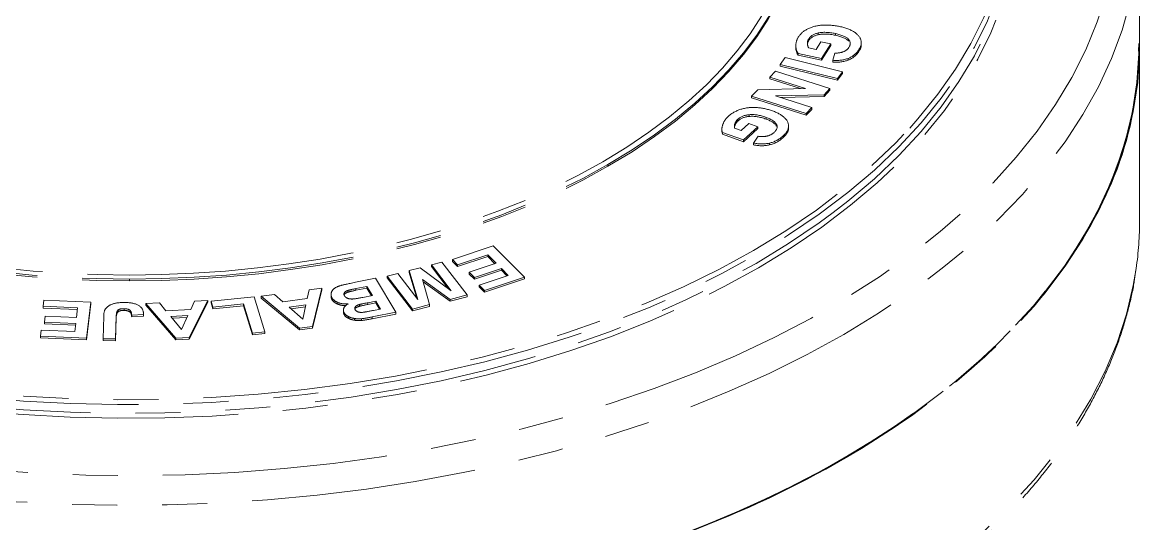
# Model space of a CAD drawing. Header units: millimetres. Extents: x 5 to 415, y 5 to 292.
# Drawn here: x 47.18 to 78.7, y 22.97 to 37.1 of the extents above; entities that cross this region are included whole.
import ezdxf

# ---------------------------------------------------------------- set-up
doc = ezdxf.new("R2010")
doc.units = ezdxf.units.MM
doc.linetypes.add('PHANTOM', pattern=[12.7, 6.35, -1.27, 1.27, -1.27, 1.27, -1.27])

msp = doc.modelspace()

# ---------------------------------------------------------------- linework, layer by layer
at = {"color": 7, "linetype": 'PHANTOM', "lineweight": 0}
for p, q in [((78.69797, 36.42916), (78.69797, 39.94029)), ((69.35998, 36.63627), (69.35998, 36.58728)), ((69.63099, 36.80268), (69.63099, 36.75368)), ((70.11878, 36.78552), (70.11878, 36.73652)), ((70.48271, 36.62496), (70.48271, 36.57597)), ((68.99796, 36.45591), (68.99796, 36.39467)), ((68.9982, 36.43546), (68.9982, 36.38647)), ((69.5676, 36.33741), (69.3584, 36.38137)), ((69.70635, 36.55745), (69.5676, 36.33741)), ((69.98427, 36.49906), (69.70635, 36.55745)), ((69.72315, 36.08488), (69.98427, 36.49906)), ((69.72315, 36.03589), (69.98427, 36.45007)), ((69.98427, 36.49906), (69.98427, 36.45007)), ((70.77906, 36.33583), (70.77906, 36.28684)), ((70.84602, 36.47611), (70.84602, 36.53735)), ((78.69797, 31.52992), (78.69797, 36.42916)), ((68.6953, 36.10706), (68.55691, 35.91884)), ((70.31036, 35.71129), (68.6953, 36.10706)), ((69.06634, 36.22289), (69.72315, 36.08488)), ((69.06634, 36.22289), (69.06634, 36.1739)), ((69.06634, 36.1739), (69.72315, 36.03589)), ((69.72315, 36.08488), (69.72315, 36.03589)), ((70.09731, 36.2364), (70.03882, 36.03261)), ((70.03882, 36.03261), (70.03882, 35.98362)), ((70.47595, 36.08607), (70.47595, 36.03707)), ((68.42622, 35.72624), (68.2666, 35.56)), ((69.96078, 35.23519), (68.42622, 35.72624)), ((68.55691, 35.91884), (68.55691, 35.86985)), ((68.55691, 35.91884), (70.17197, 35.52308)), ((68.55691, 35.86985), (70.17197, 35.47409)), ((70.17197, 35.52308), (70.31036, 35.71129)), ((70.17197, 35.47409), (70.31036, 35.6623)), ((70.31036, 35.71129), (70.31036, 35.6623)), ((68.2666, 35.56), (69.26735, 35.23975)), ((68.2666, 35.56), (68.2666, 35.51101)), ((68.2666, 35.51101), (69.12632, 35.23589)), ((70.17197, 35.52308), (70.17197, 35.47409)), ((67.92378, 35.20296), (67.75127, 35.02332)), ((67.75127, 35.02332), (69.28584, 34.53226)), ((67.75127, 35.02332), (67.75127, 34.97432)), ((69.26735, 35.23975), (67.92378, 35.20296)), ((68.42075, 35.02641), (69.79364, 35.06111)), ((69.44546, 34.69851), (68.42075, 35.02641)), ((68.56264, 34.981), (69.79364, 35.01211)), ((69.79364, 35.06111), (69.96078, 35.23519)), ((69.79364, 35.01211), (69.96078, 35.1862)), ((69.79364, 35.06111), (69.79364, 35.01211)), ((69.96078, 35.23519), (69.96078, 35.1862)), ((67.75127, 34.97432), (69.28584, 34.48327)), ((69.28584, 34.53226), (69.44546, 34.69851)), ((69.44546, 34.69851), (69.44546, 34.64951)), ((67.36102, 34.36974), (67.36102, 34.32075)), ((67.68604, 34.49999), (67.68604, 34.451)), ((68.15698, 34.42466), (68.15698, 34.37567)), ((69.28584, 34.48327), (69.44546, 34.64951)), ((69.28584, 34.53226), (69.28584, 34.48327)), ((66.91085, 34.0905), (66.91085, 34.02926)), ((67.26727, 34.14351), (67.27967, 34.19798)), ((67.45648, 34.0525), (67.26767, 34.12061)), ((67.27967, 34.24697), (67.27967, 34.19798)), ((67.67144, 34.25108), (67.45648, 34.0525)), ((67.51766, 33.78682), (67.92225, 34.1606)), ((67.51766, 33.73783), (67.92225, 34.11161)), ((67.92225, 34.1606), (67.67144, 34.25108)), ((67.92225, 34.1606), (67.92225, 34.11161)), ((68.45516, 34.22394), (68.45516, 34.17495)), ((68.78928, 34.0889), (68.78364, 34.13119)), ((68.78928, 34.13789), (68.78928, 34.0889)), ((68.7925, 34.12546), (68.7925, 34.1867)), ((66.91106, 34.03539), (66.92491, 33.95165)), ((66.92491, 34.00064), (67.51766, 33.78682)), ((66.92491, 34.00064), (66.92491, 33.95165)), ((66.92491, 33.95165), (67.51766, 33.73783)), ((67.51766, 33.78682), (67.51766, 33.73783)), ((67.93822, 33.89012), (67.80761, 33.6978)), ((68.64088, 33.90556), (68.64088, 33.85657)), ((67.80761, 33.6978), (67.80761, 33.6488)), ((68.25444, 33.69762), (68.25444, 33.64863)), ((63.6991, 33.09344), (63.6991, 33.04445)), ((60.46352, 30.79989), (59.30808, 30.41479)), ((61.3408, 29.92272), (60.46352, 30.79989)), ((59.0158, 30.34341), (58.7154, 30.2662)), ((58.7154, 30.2662), (59.27715, 29.5378)), ((58.7154, 30.2662), (58.7154, 30.2172)), ((59.72943, 29.4181), (59.0158, 30.34341)), ((59.30808, 30.41479), (59.45596, 30.26693)), ((59.30808, 30.41479), (59.30808, 30.3658)), ((59.30808, 30.3658), (59.45596, 30.21794)), ((59.45596, 30.26693), (60.30466, 30.5498)), ((59.45596, 30.21794), (60.30466, 30.50081)), ((59.45596, 30.26693), (59.45596, 30.21794)), ((60.54344, 30.31105), (59.78069, 30.05684)), ((60.30466, 30.5498), (60.54344, 30.31105)), ((60.30466, 30.5498), (60.30466, 30.50081)), ((60.30466, 30.50081), (60.50669, 30.2988)), ((57.76823, 30.02275), (57.46782, 29.94553)), ((57.46782, 29.94553), (58.18145, 29.02023)), ((57.46782, 29.94553), (57.46782, 29.89654)), ((58.32999, 29.29436), (57.76823, 30.02275)), ((58.39817, 30.18466), (58.08657, 30.10457)), ((58.08657, 30.10457), (58.32999, 29.29436)), ((58.08657, 30.10457), (58.08657, 30.05558)), ((58.08657, 30.05558), (58.30588, 29.32563)), ((59.27715, 29.5378), (58.39817, 30.18466)), ((58.7154, 30.2172), (59.18978, 29.6021)), ((59.78069, 30.05684), (59.92838, 29.90917)), ((59.78069, 30.05684), (59.78069, 30.00784)), ((59.78069, 30.00784), (59.92838, 29.86018)), ((59.92838, 29.90917), (60.69112, 30.16338)), ((59.92838, 29.86018), (60.69112, 30.11439)), ((60.88556, 29.96896), (60.06587, 29.69576)), ((60.69112, 30.16338), (60.88556, 29.96896)), ((60.69112, 30.16338), (60.69112, 30.11439)), ((60.69112, 30.11439), (60.84882, 29.95671)), ((50.19797, 29.86505), (50.19797, 29.81606)), ((57.13825, 29.88723), (56.57354, 29.77498)), ((56.89928, 29.65914), (56.58951, 29.59756)), ((57.05196, 29.40316), (56.89928, 29.65914)), ((56.89928, 29.65914), (56.89928, 29.61015)), ((57.70948, 28.92953), (57.13825, 29.88723)), ((57.46782, 29.89654), (58.18145, 28.97123)), ((58.4675, 29.85011), (59.24503, 29.2936)), ((58.66696, 29.14501), (58.4675, 29.85011)), ((58.48488, 29.78868), (59.24503, 29.24461)), ((59.92838, 29.90917), (59.92838, 29.86018)), ((60.06587, 29.69576), (60.21438, 29.54728)), ((60.06587, 29.69576), (60.06587, 29.64677)), ((60.06587, 29.64677), (60.21438, 29.49829)), ((60.21438, 29.54728), (61.3408, 29.92272)), ((60.21438, 29.49829), (61.3408, 29.87372)), ((61.3408, 29.92272), (61.3408, 29.87372)), ((53.71595, 29.36748), (52.49981, 29.24369)), ((54.01814, 28.37812), (53.71595, 29.36748)), ((54.29062, 29.43004), (53.91489, 29.37996)), ((53.91489, 29.37996), (54.99418, 28.48429)), ((53.91489, 29.37996), (53.91489, 29.33097)), ((53.91489, 29.33097), (54.99418, 28.43529)), ((54.52958, 29.22567), (54.29062, 29.43004)), ((55.213, 29.31675), (54.52958, 29.22567)), ((55.26422, 29.5598), (55.213, 29.31675)), ((55.63042, 29.6086), (55.26422, 29.5598)), ((55.35917, 28.53294), (55.63042, 29.6086)), ((55.35917, 28.48394), (55.63042, 29.55961)), ((55.63042, 29.6086), (55.63042, 29.55961)), ((55.88629, 29.4361), (55.88629, 29.37486)), ((55.91411, 29.33336), (55.91411, 29.28437)), ((56.26421, 29.48377), (56.26421, 29.43478)), ((56.36313, 29.54609), (56.36313, 29.4971)), ((56.89928, 29.61015), (56.58951, 29.54857)), ((56.58951, 29.59756), (56.58951, 29.54857)), ((56.78157, 29.34942), (57.05196, 29.40316)), ((57.02583, 29.39797), (56.89928, 29.61015)), ((59.24503, 29.2936), (59.72943, 29.4181)), ((59.24503, 29.24461), (59.72943, 29.36911)), ((59.72943, 29.4181), (59.72943, 29.36911)), ((60.21438, 29.54728), (60.21438, 29.49829)), ((47.78041, 29.26797), (47.75977, 29.09765)), ((47.75977, 29.09765), (48.73738, 29.05819)), ((47.75977, 29.09765), (47.75977, 29.04866)), ((47.75977, 29.04866), (48.73148, 29.00943)), ((49.11133, 29.21425), (47.78041, 29.26797)), ((48.73738, 29.05819), (48.70408, 28.78318)), ((48.98896, 28.20384), (49.11133, 29.21425)), ((48.98896, 28.15485), (49.11133, 29.16526)), ((49.11133, 29.21425), (49.11133, 29.16526)), ((50.04846, 29.0317), (50.04846, 28.9827)), ((51.04216, 29.19624), (50.658, 29.17685)), ((50.658, 29.17685), (51.51087, 28.20317)), ((50.658, 29.17685), (50.658, 29.12785)), ((50.658, 29.12785), (51.51087, 28.15418)), ((51.22952, 28.97466), (51.04216, 29.19624)), ((51.92825, 29.00996), (51.22952, 28.97466)), ((51.88404, 28.22202), (52.41196, 29.26543)), ((51.88404, 28.17303), (52.41196, 29.21643)), ((52.03756, 29.24652), (51.92825, 29.00996)), ((52.41196, 29.26543), (52.03756, 29.24652)), ((52.41196, 29.26543), (52.41196, 29.21643)), ((52.49981, 29.24369), (52.55118, 29.07555)), ((52.49981, 29.24369), (52.49981, 29.1947)), ((52.49981, 29.1947), (52.55118, 29.02655)), ((52.55118, 29.07555), (53.41853, 29.16384)), ((52.55118, 29.02655), (53.41853, 29.11485)), ((52.55118, 29.07555), (52.55118, 29.02655)), ((53.41853, 29.16384), (53.66937, 28.34262)), ((53.41853, 29.16384), (53.41853, 29.11485)), ((53.41853, 29.11485), (53.66937, 28.29363)), ((55.17319, 29.13645), (54.70667, 29.07427)), ((54.70667, 29.07427), (55.08879, 28.73941)), ((55.16247, 29.08603), (54.75519, 29.03175)), ((55.08879, 28.73941), (55.17319, 29.13645)), ((56.08178, 29.20508), (56.08178, 29.15609)), ((56.57149, 29.08742), (56.57149, 29.03843)), ((56.68632, 29.14841), (56.68632, 29.09942)), ((57.14705, 29.24373), (56.92765, 29.20012)), ((56.92765, 29.20012), (56.92765, 29.15113)), ((57.14705, 29.19474), (56.92765, 29.15113)), ((57.08676, 28.98408), (57.27912, 29.02232)), ((57.27912, 29.02232), (57.14705, 29.24373)), ((57.14705, 29.24373), (57.14705, 29.19474)), ((57.25299, 29.01712), (57.14705, 29.19474)), ((58.18145, 29.02023), (58.66696, 29.14501)), ((58.18145, 28.97123), (58.66696, 29.09602)), ((58.18145, 29.02023), (58.18145, 28.97123)), ((58.66696, 29.14501), (58.66696, 29.09602)), ((59.24503, 29.2936), (59.24503, 29.24461)), ((47.82548, 28.81865), (47.80488, 28.64856)), ((48.70408, 28.78318), (47.82548, 28.81865)), ((49.47219, 28.82333), (49.45281, 28.18222)), ((49.80612, 28.17866), (49.82589, 28.83274)), ((49.80612, 28.12967), (49.82589, 28.78375)), ((49.82589, 28.83274), (49.82589, 28.78375)), ((49.87981, 28.99423), (49.87981, 28.94524)), ((50.22163, 28.97547), (50.22163, 28.92648)), ((50.26203, 28.85194), (50.59638, 28.87073)), ((50.26203, 28.85194), (50.26203, 28.80295)), ((50.26203, 28.80295), (50.59638, 28.82174)), ((50.59638, 28.87073), (50.59638, 28.82174)), ((51.84534, 28.83461), (51.3684, 28.81051)), ((51.3684, 28.81051), (51.66606, 28.44821)), ((51.82207, 28.78444), (51.40705, 28.76347)), ((51.66606, 28.44821), (51.84534, 28.83461)), ((56.23419, 28.99525), (56.23419, 28.93401)), ((56.25748, 28.91052), (56.25748, 28.86153)), ((56.37523, 28.80872), (56.37523, 28.75973)), ((56.55005, 28.75394), (56.55005, 28.70495)), ((56.74663, 28.74886), (56.74663, 28.69987)), ((57.04628, 28.79771), (57.70948, 28.92953)), ((57.04628, 28.74871), (57.70948, 28.88054)), ((57.04628, 28.79771), (57.04628, 28.74871)), ((57.70948, 28.92953), (57.70948, 28.88054)), ((47.71215, 28.42724), (47.69143, 28.25621)), ((48.65635, 28.38913), (47.71215, 28.42724)), ((47.80488, 28.64856), (48.68347, 28.61308)), ((47.80488, 28.64856), (47.80488, 28.59957)), ((47.80488, 28.59957), (48.67757, 28.56433)), ((48.68347, 28.61308), (48.65635, 28.38913)), ((53.66937, 28.34262), (54.01814, 28.37812)), ((54.01814, 28.37812), (54.01814, 28.32913)), ((54.99418, 28.48429), (55.35917, 28.53294)), ((54.99418, 28.48429), (54.99418, 28.43529)), ((54.99418, 28.43529), (55.35917, 28.48394)), ((55.35917, 28.53294), (55.35917, 28.48394)), ((47.69143, 28.25621), (47.69143, 28.20722)), ((47.69143, 28.25621), (48.98896, 28.20384)), ((47.69143, 28.20722), (48.98896, 28.15485)), ((48.98896, 28.20384), (48.98896, 28.15485)), ((49.45281, 28.18222), (49.80612, 28.17866)), ((49.45281, 28.18222), (49.45281, 28.13322)), ((49.45281, 28.13322), (49.80612, 28.12967)), ((49.80612, 28.17866), (49.80612, 28.12967)), ((51.51087, 28.20317), (51.88404, 28.22202)), ((51.51087, 28.20317), (51.51087, 28.15418)), ((51.51087, 28.15418), (51.88404, 28.17303)), ((51.88404, 28.22202), (51.88404, 28.17303)), ((53.66937, 28.34262), (53.66937, 28.29363)), ((53.66937, 28.29363), (54.01814, 28.32913))]:
    msp.add_line(p, q, dxfattribs=at)
at = {"color": 7, "linetype": 'PHANTOM', "lineweight": 0, "flags": 128}
for points in [[(30.46969, 51.81911), (29.50337, 51.2325), (28.58933, 50.6186), (27.72988, 49.97896), (26.92718, 49.3152), (26.18327, 48.629), (25.50002, 47.92209), (24.87915, 47.19625), (24.32225, 46.45332), (23.83071, 45.69518), (23.40578, 44.92374), (23.04852, 44.14094), (22.75985, 43.34877), (22.54049, 42.54923), (22.39099, 41.74434), (22.31174, 40.93613), (22.30293, 40.12663), (22.36458, 39.31791), (22.49654, 38.512), (22.69848, 37.71093), (22.96989, 36.91673), (23.31008, 36.1314), (23.71819, 35.35694), (24.19319, 34.59529), (24.73387, 33.84838), (25.33889, 33.11809), (26.0067, 32.40628), (26.73562, 31.71474), (27.5238, 31.04521), (28.36927, 30.39939), (29.26987, 29.77891), (30.22334, 29.18533), (31.22727, 28.62016), (32.27912, 28.08483), (33.37623, 27.58068), (34.51584, 27.10898), (35.69507, 26.67094), (36.91092, 26.26766), (38.16035, 25.90015), (39.44018, 25.56934), (40.74718, 25.27608), (42.07806, 25.0211), (43.42945, 24.80504), (44.79794, 24.62845), (46.18007, 24.49178), (47.57235, 24.39537), (48.97126, 24.33946), (50.37327, 24.3242), (51.77484, 24.34963), (53.17242, 24.41568), (54.56249, 24.52218), (55.94154, 24.66887), (57.30607, 24.85537), (58.65265, 25.08122), (59.97788, 25.34584), (61.2784, 25.64856), (62.55092, 25.98862), (63.79225, 26.36516), (64.99923, 26.77724), (66.16883, 27.2238), (67.29808, 27.70372), (68.38413, 28.21579), (69.42424, 28.75871), (70.41579, 29.33112), (71.35627, 29.93157), (72.24329, 30.55853), (73.07463, 31.21043), (73.84818, 31.88563), (74.56199, 32.5824), (75.21425, 33.29901), (75.80332, 34.03362), (76.32771, 34.78439), (76.78609, 35.54943), (77.17731, 36.32679), (77.50038, 37.11452), (77.75447, 37.91063), (77.93896, 38.7131), (78.05337, 39.51991), (78.09742, 40.32902), (78.07099, 41.13838), (77.97415, 41.94595), (77.80714, 42.7497), (77.57039, 43.54759), (77.2645, 44.3376), (76.89024, 45.11774), (76.44854, 45.88604), (75.94054, 46.64056), (75.36751, 47.37939), (74.73089, 48.10066), (74.03231, 48.80256), (73.27352, 49.48331), (72.45643, 50.14119), (71.58312, 50.77455), (70.65579, 51.38177), (69.67678, 51.96132), (68.64857, 52.51175), (67.57375, 53.03166), (66.45503, 53.51973), (65.29525, 53.97474), (64.09733, 54.39554), (62.8643, 54.78106), (61.59928, 55.13032), (60.30545, 55.44246), (58.98609, 55.71667), (57.64453, 55.95226), (56.28417, 56.14865), (54.90842, 56.30533), (53.52078, 56.42191), (52.12474, 56.49809), (50.72384, 56.53368), (49.32161, 56.52859), (47.92159, 56.48284), (46.52732, 56.39654), (45.14233, 56.2699), (43.7701, 56.10326), (42.41412, 55.89702), (41.07779, 55.65171), (39.76451, 55.36795), (38.47758, 55.04645), (37.22025, 54.68804), (35.99571, 54.29361), (34.80705, 53.86415), (33.65726, 53.40077), (32.54926, 52.90461), (31.48584, 52.37695), (30.46969, 51.81911)], [(32.10206, 50.71463), (31.60451, 50.40433), (30.74143, 49.81938), (29.93349, 49.20874), (29.183, 48.57415), (28.49208, 47.9174), (27.86269, 47.24034), (27.29661, 46.54491), (26.79544, 45.83308), (26.36061, 45.10685), (25.99335, 44.3683), (25.6947, 43.6195), (25.46551, 42.86259), (25.30643, 42.09972), (25.2179, 41.33303), (25.20018, 40.56472), (25.25333, 39.79694), (25.37717, 39.03189), (25.57138, 38.27173), (25.83539, 37.51861), (26.16847, 36.77468), (26.56965, 36.04202), (27.03782, 35.32274), (27.57163, 34.61886), (28.16958, 33.93237), (28.82997, 33.26523), (29.55093, 32.61933), (30.33042, 31.99649), (31.16622, 31.39849), (32.05598, 30.82701), (32.99715, 30.28368), (33.98709, 29.77004), (35.02297, 29.28754), (36.10188, 28.83755), (37.22074, 28.42135), (38.37638, 28.04011), (39.56553, 27.69492), (40.78483, 27.38676), (42.0308, 27.11649), (43.29993, 26.88489), (44.58861, 26.69262), (45.89318, 26.5402), (47.20997, 26.42809), (48.53522, 26.35659), (49.86518, 26.32592), (51.19609, 26.33614), (52.52417, 26.38725), (53.84566, 26.47909), (55.1568, 26.6114), (56.45389, 26.7838), (57.73324, 26.99582), (58.99124, 27.24684), (60.22431, 27.53615), (61.42896, 27.86295), (62.60178, 28.22629), (63.73943, 28.62515), (64.8387, 29.0584), (65.89647, 29.52481), (66.90974, 30.02305), (67.87564, 30.55173), (68.79143, 31.10933), (69.65451, 31.69428), (70.46244, 32.30492), (71.21294, 32.93951), (71.90386, 33.59626), (72.53325, 34.27332), (73.09933, 34.96875), (73.6005, 35.68058), (74.03533, 36.40681), (74.40259, 37.14536), (74.70123, 37.89416), (74.93043, 38.65107), (75.08951, 39.41394), (75.17804, 40.18063), (75.19575, 40.94894), (75.14261, 41.71672), (75.01876, 42.48177), (74.82456, 43.24193), (74.56054, 43.99505), (74.22747, 44.73899), (73.82629, 45.47164), (73.35812, 46.19092), (72.82431, 46.8948), (72.22636, 47.58129), (71.56597, 48.24843), (70.84501, 48.89433), (70.06552, 49.51717), (69.22971, 50.11517), (69.0316, 50.2478)], [(70.05549, 31.74395), (70.46244, 32.05995), (71.21294, 32.69455), (71.90386, 33.3513), (72.53325, 34.02835), (73.09933, 34.72378), (73.6005, 35.43562), (74.03533, 36.16185), (74.40259, 36.9004), (74.70123, 37.6492), (74.93043, 38.4061), (75.08951, 39.16898), (75.17804, 39.93566), (75.19797, 40.51187)], [(21.69797, 36.42916), (21.70018, 36.22406), (21.75332, 35.40428), (21.87717, 34.58705), (22.07143, 33.77439), (22.33562, 32.96834), (22.66908, 32.17089), (23.07098, 31.38403), (23.54033, 30.60971), (24.07594, 29.84986), (24.67651, 29.10637), (25.34052, 28.38108), (26.06633, 27.6758), (26.85214, 26.99228), (27.69598, 26.33223), (28.59577, 25.69728), (29.54927, 25.089), (30.55411, 24.50893), (31.60778, 23.95848), (32.70767, 23.43904), (33.85104, 22.9519), (35.03505, 22.49826), (36.25677, 22.07926), (37.51314, 21.69594), (38.80105, 21.34924), (40.11729, 21.04003), (41.45859, 20.76909), (42.82163, 20.53708), (44.203, 20.34457), (45.59927, 20.19206), (47.00698, 20.07992), (48.42262, 20.00842), (49.84268, 19.97774), (51.26362, 19.98797), (52.68191, 20.03907), (54.09402, 20.13092), (55.49645, 20.26329), (56.88571, 20.43585), (58.25833, 20.64818), (59.61092, 20.89973), (60.94011, 21.1899), (62.24259, 21.51795), (63.51513, 21.88308), (64.75455, 22.28437), (65.95779, 22.72082), (67.12184, 23.19136), (68.24382, 23.69481), (69.32094, 24.22991), (70.35051, 24.79535), (71.32998, 25.38971), (72.25692, 26.01151), (73.12901, 26.65922), (73.94409, 27.33121), (74.70013, 28.02583), (75.39526, 28.74133), (76.02774, 29.47595), (76.59601, 30.22786), (77.09864, 30.99518), (77.5344, 31.77601), (77.9022, 32.56842), (78.20111, 33.37042), (78.43041, 34.18002), (78.58952, 34.99522), (78.67804, 35.81398), (78.69797, 36.42916)], [(28.59898, 25.71541), (28.61314, 25.7059), (29.56587, 25.09812), (30.5699, 24.51851), (31.62272, 23.96851), (32.72173, 23.44949), (33.86418, 22.96274), (35.04725, 22.50946), (36.26797, 22.0908), (37.52334, 21.70778), (38.81021, 21.36136), (40.12539, 21.05241), (41.46562, 20.78168), (42.82756, 20.54985), (44.20782, 20.35751), (45.60297, 20.20511), (47.00955, 20.09306), (48.42405, 20.02162), (49.84296, 19.99097), (51.26276, 20.00119), (52.67991, 20.05225), (54.09089, 20.14403), (55.49219, 20.27629), (56.88033, 20.44871), (58.25185, 20.66087), (59.60335, 20.91222), (60.93147, 21.20215), (62.23291, 21.52994), (63.50442, 21.89477), (64.74285, 22.29574), (65.94512, 22.73184), (67.10824, 23.202), (68.22932, 23.70504), (69.30557, 24.23972), (70.33431, 24.8047), (71.31299, 25.39858), (72.23918, 26.01989), (73.11057, 26.66707), (73.925, 27.33853), (74.68043, 28.03258), (75.375, 28.74751), (76.00697, 29.48154), (76.57478, 30.23284), (77.07702, 30.99955), (77.51242, 31.77976), (77.87992, 32.57152), (78.1786, 33.37288), (78.40771, 34.18183), (78.56669, 34.99637), (78.65514, 35.81447), (78.67473, 36.50763)], [(29.86325, 24.92037), (30.06163, 24.8047), (31.09037, 24.23972), (32.16662, 23.70504), (33.2877, 23.202), (34.45082, 22.73184), (35.65309, 22.29574), (36.89152, 21.89477), (38.16303, 21.52994), (39.46447, 21.20215), (40.79258, 20.91222), (42.14409, 20.66087), (43.51561, 20.44871), (44.90375, 20.27629), (46.30505, 20.14403), (47.71603, 20.05225), (49.13318, 20.00119), (50.55297, 19.99097), (51.97189, 20.02162), (53.38639, 20.09306), (54.79297, 20.20511), (56.18812, 20.35751), (57.56838, 20.54985), (58.93032, 20.78168), (60.27054, 21.05241), (61.58573, 21.36136), (62.8726, 21.70778), (64.12796, 22.0908), (65.34869, 22.50946), (66.53176, 22.96274), (67.67421, 23.44949), (68.77321, 23.96851), (69.82604, 24.51851), (70.83006, 25.09812), (71.7828, 25.7059), (72.68186, 26.34035), (73.52503, 26.99987), (74.31021, 27.68284), (75.03544, 28.38755), (75.69891, 29.11225), (76.29899, 29.85515), (76.83418, 30.61439), (77.30314, 31.38809), (77.70472, 32.17432), (78.03791, 32.97112), (78.30189, 33.77653), (78.496, 34.58853), (78.61975, 35.4051), (78.67284, 36.22422), (78.67491, 36.37591)], [(30.04543, 24.79535), (31.075, 24.22991), (32.15211, 23.69481), (33.27409, 23.19136), (34.43815, 22.72082), (35.64139, 22.28437), (36.88081, 21.88308), (38.15335, 21.51795), (39.45583, 21.1899), (40.78502, 20.89973), (42.1376, 20.64818), (43.51023, 20.43585), (44.89949, 20.26329), (46.30192, 20.13092), (47.71403, 20.03907), (49.13232, 19.98797), (50.55326, 19.97774), (51.97331, 20.00842), (53.38896, 20.07992), (54.79667, 20.19206), (56.19294, 20.34457), (57.57431, 20.53708), (58.93734, 20.76909), (60.27865, 21.04003), (61.59489, 21.34924), (62.8828, 21.69594), (64.13917, 22.07926), (65.36088, 22.49826), (66.5449, 22.9519), (67.68827, 23.43904), (68.78816, 23.95848), (69.84183, 24.50893), (70.84667, 25.089), (71.80016, 25.69728), (72.69995, 26.33223), (73.5438, 26.99228), (74.32961, 27.6758), (75.05542, 28.38108), (75.71943, 29.10637), (76.31999, 29.84986), (76.85561, 30.60971), (77.32495, 31.38403), (77.72686, 32.17089), (78.06031, 32.96834), (78.3245, 33.77439), (78.51877, 34.58705), (78.64262, 35.40428), (78.69575, 36.22406), (78.69797, 36.42916)], [(28.603, 33.68227), (28.91544, 33.37685), (29.63352, 32.73353), (30.40989, 32.11319), (31.24235, 31.51758), (32.12854, 30.94838), (33.06596, 30.40723), (34.05193, 29.89564), (35.08367, 29.41507), (36.15826, 28.96688), (37.27264, 28.55234), (38.42367, 28.17263), (39.60806, 27.82882), (40.82248, 27.52189), (42.06347, 27.25271), (43.32752, 27.02204), (44.61104, 26.83053), (45.9104, 26.67872), (47.22192, 26.56706), (48.54187, 26.49585), (49.86651, 26.46529), (51.1921, 26.47548), (52.51487, 26.52638), (53.83106, 26.61785), (55.13696, 26.74963), (56.42887, 26.92135), (57.7031, 27.13251), (58.95607, 27.38253), (60.18421, 27.67069), (61.38404, 27.99618), (62.55216, 28.35806), (63.68527, 28.75533), (64.78014, 29.18685), (65.83368, 29.65139), (66.84289, 30.14764), (67.80493, 30.6742), (68.71705, 31.22957), (69.57669, 31.81218), (70.38139, 32.42038), (71.12888, 33.05243), (71.81703, 33.70656), (72.21306, 34.12243)], [(34.64205, 29.05862), (34.96227, 28.91504), (36.04549, 28.46326), (37.16883, 28.04539), (38.32909, 27.66263), (39.523, 27.31606), (40.74717, 27.00666), (41.99813, 26.73532), (43.27233, 26.50279), (44.56617, 26.30974), (45.87597, 26.15672), (47.19801, 26.04416), (48.52857, 25.97238), (49.86385, 25.94158), (51.20008, 25.95185), (52.53347, 26.00316), (53.86025, 26.09536), (55.17664, 26.2282), (56.47891, 26.40129), (57.76339, 26.61416), (59.02641, 26.86618), (60.26442, 27.15666), (61.47389, 27.48475), (62.65139, 27.84955), (63.7936, 28.25001), (64.89726, 28.68499), (65.95926, 29.15326), (66.55273, 29.4385)]]:
    msp.add_lwpolyline(points, dxfattribs=at)
at = {"color": 8, "linetype": 'PHANTOM', "lineweight": 0, "flags": 128}
for points in [[(72.21306, 34.12243), (72.44391, 34.3809), (73.00773, 35.07355), (73.50689, 35.78254), (73.93998, 36.50586), (74.30577, 37.24146), (74.60322, 37.98726), (74.8315, 38.74114), (74.98994, 39.50097), (75.07812, 40.26459), (75.09576, 41.02983), (75.04283, 41.79453), (74.91948, 42.55652), (74.72605, 43.31364), (74.46309, 44.06375), (74.13135, 44.80471), (73.73177, 45.53443), (73.26548, 46.25084), (72.7338, 46.95191), (72.13825, 47.63564), (71.4805, 48.30012), (70.76242, 48.94344), (69.98605, 49.56378), (69.15359, 50.15939), (68.26739, 50.72858), (67.32998, 51.26974), (66.75555, 51.57443)], [(66.55273, 29.4385), (66.97659, 29.6535), (67.94635, 30.18429), (68.8658, 30.74412), (69.73234, 31.33141), (70.5435, 31.94449), (71.297, 32.58163), (71.99068, 33.24101), (72.62259, 33.92077), (73.19094, 34.61898), (73.69411, 35.33366), (74.13068, 36.06279), (74.4994, 36.8043), (74.79925, 37.55609), (75.02936, 38.31603), (75.18908, 39.08196), (75.27796, 39.85171), (75.29575, 40.6231), (75.24239, 41.39394), (75.11805, 42.16205), (74.92306, 42.92525), (74.85201, 43.14948)], [(21.78695, 38.64122), (21.87717, 38.09817), (22.07143, 37.28552), (22.33562, 36.47947), (22.66908, 35.68202), (23.07098, 34.89516), (23.54033, 34.12084), (24.07594, 33.36099), (24.67651, 32.61749), (25.34052, 31.8922), (26.06633, 31.18693), (26.85214, 30.50341), (27.69598, 29.84335), (28.59577, 29.2084), (29.54927, 28.60013), (30.55411, 28.02005), (31.60778, 27.46961), (32.70767, 26.95017), (33.85104, 26.46303), (35.03505, 26.00939), (36.25677, 25.59039), (37.51314, 25.20706), (38.80105, 24.86037), (40.11729, 24.55116), (41.45859, 24.28021), (42.82163, 24.0482), (44.203, 23.8557), (45.59927, 23.70319), (47.00698, 23.59104), (48.42262, 23.51954), (49.84268, 23.48887), (51.26362, 23.49909), (52.68191, 23.5502), (54.09402, 23.64205), (55.49645, 23.77442), (56.88571, 23.94698), (58.25833, 24.1593), (59.61092, 24.41086), (60.94011, 24.70103), (62.24259, 25.02908), (63.51513, 25.3942), (64.75455, 25.79549), (65.95779, 26.23195), (67.12184, 26.70248), (68.24382, 27.20593), (69.32094, 27.74104), (70.35051, 28.30647), (71.32998, 28.90083), (72.25692, 29.52264), (73.12901, 30.17034), (73.94409, 30.84234), (74.70013, 31.53695), (75.39526, 32.25246), (76.02774, 32.98708), (76.59601, 33.73898), (77.09864, 34.50631), (77.5344, 35.28714), (77.9022, 36.07954), (78.20111, 36.88154), (78.43041, 37.69115), (78.58952, 38.50634), (78.60609, 38.62027)], [(31.01899, 31.25424), (31.16622, 31.15353), (32.05598, 30.58205), (32.99715, 30.03872), (33.98709, 29.52508), (35.02297, 29.04258), (36.10188, 28.59259), (37.22074, 28.17638), (38.37638, 27.79515), (39.56553, 27.44996), (40.78483, 27.1418), (42.0308, 26.87153), (43.29993, 26.63993), (44.58861, 26.44765), (45.89318, 26.29524), (47.20997, 26.18313), (48.53522, 26.11163), (49.86518, 26.08095), (51.19609, 26.09118), (52.52417, 26.14229), (53.84566, 26.23413), (55.1568, 26.36643), (56.45389, 26.53884), (57.73324, 26.75085), (58.99124, 27.00188), (60.22431, 27.29119), (61.42896, 27.61798), (62.60178, 27.98133), (63.73943, 28.38019), (64.8387, 28.81344), (65.89647, 29.27984), (66.90974, 29.77809), (67.87564, 30.30677), (68.79143, 30.86437), (69.65451, 31.44932), (70.05549, 31.74395)], [(30.04543, 19.8961), (31.075, 19.33067), (32.15211, 18.79556), (33.27409, 18.29211), (34.43815, 17.82158), (35.64139, 17.38512), (36.88081, 16.98383), (38.15335, 16.61871), (39.45583, 16.29066), (40.78502, 16.00049), (42.1376, 15.74893), (43.51023, 15.53661), (44.89949, 15.36405), (46.30192, 15.23168), (47.71403, 15.13983), (49.13232, 15.08872), (50.55326, 15.0785), (51.97331, 15.10917), (53.38896, 15.18067), (54.79667, 15.29282), (56.19294, 15.44533), (57.57431, 15.63783), (58.93734, 15.86984), (60.27865, 16.14079), (61.59489, 16.45), (62.8828, 16.79669), (64.13917, 17.18002), (65.36088, 17.59902), (66.5449, 18.05266), (67.68827, 18.5398), (68.78816, 19.05924), (69.84183, 19.60968), (70.84667, 20.18976), (71.80016, 20.79803), (72.69995, 21.43298), (73.5438, 22.09304), (74.32961, 22.77656), (75.05542, 23.48183), (75.71943, 24.20712), (76.31999, 24.95062), (76.85561, 25.71047), (77.32495, 26.48479), (77.72686, 27.27165), (78.06031, 28.0691), (78.3245, 28.87515), (78.51877, 29.6878), (78.59928, 30.16192)]]:
    msp.add_lwpolyline(points, dxfattribs=at)
at = {"color": 7, "linetype": 'PHANTOM', "lineweight": 0}
msp.add_arc((69.14278, 31.53168), 9.55518, 351.758132, 359.98947, dxfattribs=at)
for points in [[(63.55768, 33.17508), (67.24687, 35.3048), (69.09147, 38.09618), (69.09147, 40.88748)], [(63.6991, 33.09344), (67.4273, 35.24569), (69.29144, 38.06659), (69.29144, 40.88748)], [(63.6991, 33.04445), (67.4273, 35.1967), (69.29144, 38.0176), (69.29144, 40.83848)], [(69.34014, 36.92125), (69.22131, 36.8624), (69.13046, 36.78312), (69.06772, 36.68362)], [(69.75589, 37.02288), (69.5977, 37.01395), (69.45936, 36.98003), (69.34014, 36.92125)], [(70.23026, 36.98644), (70.07208, 37.01968), (69.9141, 37.03179), (69.75589, 37.02288)], [(70.64895, 36.82794), (70.54149, 36.89746), (70.40186, 36.95039), (70.23026, 36.98644)], [(69.06772, 36.68362), (69.01839, 36.60539), (68.99536, 36.52265), (68.9982, 36.43546)], [(69.32466, 36.50641), (69.32294, 36.55269), (69.33456, 36.59592), (69.35998, 36.63627)], [(69.32466, 36.45742), (69.32294, 36.5037), (69.33456, 36.54693), (69.35998, 36.58728)], [(69.35998, 36.63627), (69.41128, 36.71759), (69.50152, 36.77316), (69.63099, 36.80268)], [(69.35998, 36.58728), (69.41128, 36.6686), (69.50152, 36.72417), (69.63099, 36.75368)], [(69.63099, 36.80268), (69.76057, 36.83242), (69.92339, 36.82656), (70.11878, 36.78552)], [(69.63099, 36.75368), (69.76057, 36.78343), (69.92339, 36.77757), (70.11878, 36.73652)], [(70.11878, 36.78552), (70.30036, 36.74736), (70.42149, 36.69404), (70.48271, 36.62496)], [(70.11878, 36.73652), (70.30036, 36.69836), (70.42149, 36.64504), (70.48271, 36.57597)], [(70.48271, 36.62496), (70.54355, 36.55597), (70.54757, 36.47959), (70.49462, 36.3956)], [(70.84054, 36.58091), (70.8201, 36.67604), (70.7559, 36.75829), (70.64895, 36.82794)], [(70.77906, 36.33583), (70.83635, 36.42669), (70.85701, 36.50842), (70.84054, 36.58091)], [(68.9982, 36.43546), (69.00145, 36.34821), (69.02419, 36.27742), (69.06634, 36.22289)], [(68.9982, 36.38647), (69.00145, 36.29921), (69.02419, 36.22843), (69.06634, 36.1739)], [(69.3584, 36.38137), (69.33792, 36.41855), (69.32647, 36.46035), (69.32466, 36.50641)], [(70.33703, 36.27186), (70.26688, 36.24469), (70.18683, 36.23289), (70.09731, 36.2364)], [(70.49462, 36.3956), (70.45968, 36.34019), (70.40721, 36.29903), (70.33703, 36.27186)], [(70.47595, 36.08607), (70.60332, 36.13435), (70.70459, 36.21771), (70.77906, 36.33583)], [(70.47595, 36.03707), (70.60332, 36.08536), (70.70459, 36.16872), (70.77906, 36.28684)], [(70.03882, 36.03261), (70.20247, 36.01981), (70.34805, 36.03765), (70.47595, 36.08607)], [(70.03882, 35.98362), (70.20247, 35.97081), (70.34805, 35.98866), (70.47595, 36.03707)], [(67.88753, 34.70039), (67.72955, 34.71065), (67.58202, 34.69407), (67.44425, 34.65089)], [(68.3384, 34.60781), (68.19566, 34.6593), (68.04547, 34.69011), (67.88753, 34.70039)], [(67.09219, 34.45114), (67.01578, 34.38055), (66.96343, 34.30237), (66.93482, 34.21675)], [(67.44425, 34.65089), (67.30681, 34.60758), (67.18939, 34.54094), (67.09219, 34.45114)], [(67.27967, 34.24697), (67.29469, 34.29244), (67.32162, 34.33334), (67.36102, 34.36974)], [(67.36102, 34.36974), (67.44047, 34.44313), (67.54876, 34.48666), (67.68604, 34.49999)], [(67.36102, 34.32075), (67.44047, 34.39414), (67.54876, 34.43767), (67.68604, 34.451)], [(67.68604, 34.49999), (67.8235, 34.51353), (67.98066, 34.48826), (68.15698, 34.42466)], [(67.68604, 34.451), (67.8235, 34.46453), (67.98066, 34.43927), (68.15698, 34.37567)], [(68.15698, 34.42466), (68.32086, 34.36554), (68.42014, 34.29885), (68.45516, 34.22394)], [(68.15698, 34.37567), (68.32086, 34.31654), (68.42014, 34.24986), (68.45516, 34.17495)], [(68.69086, 34.40253), (68.61078, 34.48342), (68.49325, 34.55195), (68.3384, 34.60781)], [(68.78928, 34.13789), (68.80356, 34.23341), (68.77037, 34.32156), (68.69086, 34.40253)], [(66.93482, 34.21675), (66.90656, 34.13101), (66.90334, 34.05904), (66.92491, 34.00064)], [(67.26767, 34.12061), (67.26104, 34.15943), (67.26488, 34.20169), (67.27967, 34.24697)], [(67.27967, 34.19798), (67.29469, 34.24345), (67.32162, 34.28435), (67.36102, 34.32075)], [(68.45516, 34.22394), (68.48982, 34.14915), (68.46623, 34.07396), (68.38418, 33.99816)], [(68.64088, 33.90556), (68.72964, 33.98755), (68.77929, 34.06502), (68.78928, 34.13789)], [(68.64088, 33.85657), (68.72964, 33.93855), (68.77929, 34.01602), (68.78928, 34.0889)], [(68.18548, 33.89603), (68.10706, 33.87788), (68.02451, 33.87594), (67.93822, 33.89012)], [(68.38418, 33.99816), (68.33005, 33.94815), (68.2639, 33.91418), (68.18548, 33.89603)], [(68.25444, 33.69762), (68.39642, 33.72956), (68.5255, 33.79896), (68.64088, 33.90556)], [(68.25444, 33.64863), (68.39642, 33.68057), (68.5255, 33.74997), (68.64088, 33.85657)], [(67.80761, 33.6978), (67.96308, 33.66564), (68.1119, 33.66563), (68.25444, 33.69762)], [(67.80761, 33.6488), (67.96308, 33.61664), (68.1119, 33.61664), (68.25444, 33.64863)], [(36.83826, 33.17508), (40.52745, 31.04536), (45.36274, 29.98049), (50.19797, 29.98049)], [(50.19797, 29.98049), (55.03317, 29.98049), (59.86849, 31.04536), (63.55768, 33.17508)], [(36.69684, 33.09344), (40.42505, 30.94119), (45.31155, 29.86505), (50.19797, 29.86505)], [(36.69684, 33.04445), (40.42505, 30.8922), (45.31155, 29.81606), (50.19797, 29.81606)], [(50.19797, 29.86505), (55.08442, 29.86505), (59.97089, 30.94119), (63.6991, 33.09344)], [(50.19797, 29.81606), (55.08442, 29.81606), (59.97089, 30.8922), (63.6991, 33.04445)], [(56.17339, 29.6882), (56.08762, 29.66467), (56.02173, 29.63461), (55.97572, 29.59803)], [(56.57354, 29.77498), (56.36049, 29.73162), (56.22702, 29.7026), (56.17339, 29.6882)], [(55.89083, 29.47091), (55.88028, 29.42267), (55.88817, 29.37684), (55.91411, 29.33336)], [(55.97572, 29.59803), (55.92971, 29.56144), (55.90151, 29.51892), (55.89083, 29.47091)], [(55.91411, 29.33336), (55.94709, 29.27807), (56.00285, 29.23528), (56.08178, 29.20508)], [(56.26421, 29.48377), (56.24502, 29.45727), (56.24541, 29.42691), (56.26562, 29.39302)], [(56.36313, 29.54609), (56.31638, 29.53105), (56.28353, 29.51006), (56.26421, 29.48377)], [(56.36313, 29.4971), (56.31638, 29.48206), (56.28353, 29.46107), (56.26421, 29.43478)], [(56.26562, 29.39302), (56.28279, 29.36425), (56.30965, 29.34241), (56.34556, 29.32711)], [(56.34556, 29.32711), (56.38187, 29.31187), (56.42542, 29.30406), (56.47643, 29.30398)], [(56.58951, 29.59756), (56.46861, 29.57354), (56.3932, 29.55656), (56.36313, 29.54609)], [(56.58951, 29.54857), (56.46861, 29.52455), (56.3932, 29.50756), (56.36313, 29.4971)], [(56.47643, 29.30398), (56.52747, 29.30389), (56.6294, 29.31918), (56.78157, 29.34942)], [(49.51645, 29.01629), (49.48976, 28.97151), (49.47473, 28.90704), (49.47219, 28.82333)], [(49.70739, 29.15635), (49.61605, 29.12166), (49.55252, 29.0749), (49.51645, 29.01629)], [(50.06558, 29.20629), (49.91815, 29.20778), (49.79875, 29.1913), (49.70739, 29.15635)], [(49.87981, 28.99423), (49.91327, 29.02008), (49.96964, 29.03249), (50.04846, 29.0317)], [(50.04846, 29.0317), (50.12648, 29.0309), (50.18434, 29.01215), (50.22163, 28.97547)], [(50.46289, 29.11833), (50.37107, 29.17538), (50.23876, 29.20455), (50.06558, 29.20629)], [(50.59638, 28.87073), (50.59925, 28.97896), (50.55434, 29.0615), (50.46289, 29.11833)], [(55.91411, 29.28437), (55.94709, 29.22908), (56.00285, 29.18629), (56.08178, 29.15609)], [(56.08178, 29.20508), (56.16018, 29.17502), (56.2555, 29.16155), (56.36643, 29.16464)], [(56.24638, 29.0465), (56.227, 29.00075), (56.23075, 28.95535), (56.25748, 28.91052)], [(56.36643, 29.16464), (56.30613, 29.13171), (56.26613, 29.09232), (56.24638, 29.0465)], [(56.57149, 29.08742), (56.54995, 29.06194), (56.54862, 29.03375), (56.56712, 29.00275)], [(56.56712, 29.00275), (56.5848, 28.9731), (56.61307, 28.95179), (56.6523, 28.93887)], [(56.68632, 29.14841), (56.63142, 29.13326), (56.593, 29.1129), (56.57149, 29.08742)], [(56.68632, 29.09942), (56.63142, 29.08426), (56.593, 29.06391), (56.57149, 29.03843)], [(56.92765, 29.20012), (56.7971, 29.17418), (56.71666, 29.15694), (56.68632, 29.14841)], [(56.92765, 29.15113), (56.7971, 29.12519), (56.71666, 29.10795), (56.68632, 29.09942)], [(49.82589, 28.83274), (49.82838, 28.9148), (49.84634, 28.96862), (49.87981, 28.99423)], [(49.82589, 28.78375), (49.82838, 28.86581), (49.84634, 28.91963), (49.87981, 28.94524)], [(49.87981, 28.94524), (49.91327, 28.97109), (49.96964, 28.9835), (50.04846, 28.9827)], [(50.04846, 28.9827), (50.12648, 28.98191), (50.18434, 28.96316), (50.22163, 28.92648)], [(50.22163, 28.97547), (50.24622, 28.95115), (50.25967, 28.90998), (50.26203, 28.85194)], [(50.22163, 28.92648), (50.24622, 28.90216), (50.25967, 28.86099), (50.26203, 28.80295)], [(56.25748, 28.91052), (56.28209, 28.86928), (56.32141, 28.83519), (56.37523, 28.80872)], [(56.25748, 28.86153), (56.28209, 28.82029), (56.32141, 28.7862), (56.37523, 28.75973)], [(56.37523, 28.80872), (56.42916, 28.78204), (56.4871, 28.76387), (56.55005, 28.75394)], [(56.37523, 28.75973), (56.42916, 28.73305), (56.4871, 28.71488), (56.55005, 28.70495)], [(56.55005, 28.75394), (56.613, 28.744), (56.67839, 28.74229), (56.74663, 28.74886)], [(56.55005, 28.70495), (56.613, 28.69501), (56.67839, 28.6933), (56.74663, 28.69987)], [(56.6523, 28.93887), (56.69191, 28.92604), (56.74067, 28.92327), (56.79856, 28.93054)], [(56.74663, 28.74886), (56.81498, 28.75522), (56.91495, 28.7716), (57.04628, 28.79771)], [(56.74663, 28.69987), (56.81498, 28.70623), (56.91495, 28.72261), (57.04628, 28.74871)], [(56.79856, 28.93054), (56.83311, 28.93491), (56.92919, 28.95276), (57.08676, 28.98408)]]:
    msp.add_open_spline(points, degree=3, dxfattribs=at)
for points, knots in [([(70.77906, 36.28684), (70.80731, 36.33431), (70.84533, 36.39822), (70.8416, 36.46505), (70.84065, 36.48223)], [0, 0, 0, 0, 0.74285608, 1, 1, 1, 1]), ([(30.16971, 19.6214), (30.33934, 19.52494), (30.8306, 19.2456), (31.67674, 18.8043), (32.71973, 18.30775), (33.80183, 17.84121), (34.91985, 17.40519), (36.07149, 17.0007), (37.25414, 16.62853), (38.46521, 16.28945), (39.70201, 15.98414), (40.96183, 15.71324), (42.2419, 15.47728), (43.5394, 15.27676), (44.85149, 15.11209), (46.17529, 14.9836), (47.50791, 14.89155), (48.84641, 14.83613), (50.18786, 14.81746), (51.52933, 14.83558), (52.86787, 14.89044), (54.20055, 14.98193), (55.52444, 15.10987), (56.83664, 15.27398), (58.13429, 15.47394), (59.41453, 15.70934), (60.67457, 15.97968), (61.91163, 16.28442), (63.12301, 16.62295), (64.30605, 16.99458), (65.45813, 17.39855), (66.57674, 17.83406), (67.65938, 18.30023), (68.70365, 18.79613), (69.70721, 19.32076), (70.66782, 19.87306), (71.58327, 20.45193), (72.45144, 21.05617), (73.2703, 21.68452), (74.03788, 22.33565), (74.75232, 23.00815), (75.41185, 23.7005), (76.01483, 24.41111), (76.55975, 25.13828), (77.04522, 25.88023), (77.47014, 26.63507), (77.83321, 27.40088), (78.1349, 28.17561), (78.37007, 28.95758), (78.52186, 29.60151), (78.57178, 29.98556), (78.58739, 30.1056)], [0, 0, 0, 0, 0.011017868, 0.031910601, 0.052800442, 0.073686302, 0.094567526, 0.11544379, 0.136315023, 0.157181344, 0.17804301, 0.198900378, 0.219753877, 0.240603986, 0.261451217, 0.282296106, 0.303139203, 0.323981069, 0.344822272, 0.365663381, 0.386504877, 0.407347238, 0.428191041, 0.449036863, 0.469885277, 0.490736851, 0.511592139, 0.53245168, 0.553315979, 0.574185495, 0.595060619, 0.615941643, 0.636828721, 0.65772182, 0.678620649, 0.699524581, 0.720432548, 0.741342923, 0.762252588, 0.783157941, 0.804054526, 0.824936819, 0.845798261, 0.866631439, 0.887428477, 0.908181684, 0.928884437, 0.949532232, 0.970123748, 0.990661697, 1, 1, 1, 1]), ([(55.8906, 29.38098), (55.88956, 29.3683), (55.88686, 29.33541), (55.90374, 29.30379), (55.91411, 29.28437)], [0, 0, 0, 0, 0.38546278, 1, 1, 1, 1]), ([(56.08178, 29.15609), (56.12961, 29.14123), (56.20001, 29.11936), (56.2789, 29.11845), (56.30419, 29.11816)], [0, 0, 0, 0, 0.67935606, 1, 1, 1, 1]), ([(56.23823, 28.93994), (56.23696, 28.93362), (56.23163, 28.90705), (56.2463, 28.88122), (56.25748, 28.86153)], [0, 0, 0, 0, 0.23795114, 1, 1, 1, 1])]:
    msp.add_open_spline(points, degree=3, knots=knots, dxfattribs=at)

doc.saveas('drawing.dxf')
